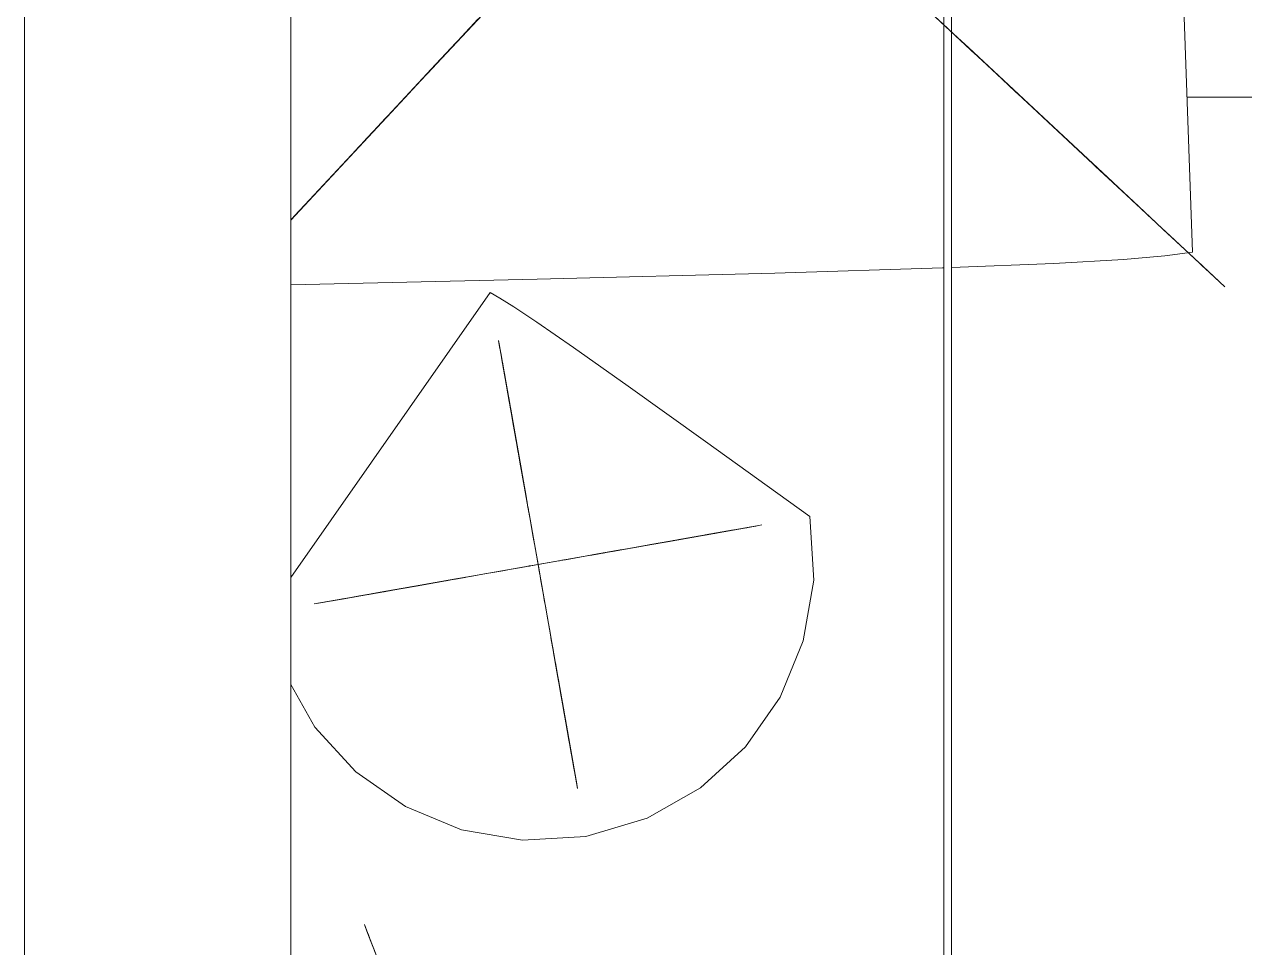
# Model space of a CAD drawing. Header units: inches. Extents: x -578 to 1873, y 397 to 1812.
# Drawn here: x 413.2 to 492.8, y 1518.2 to 1578.4 of the extents above; entities that cross this region are included whole.
import ezdxf

# ---------------------------------------------------------------- set-up
doc = ezdxf.new("R2010")
doc.units = ezdxf.units.IN
doc.header["$MEASUREMENT"] = 0
for name, color, linetype, lineweight in [('A-FLOR', 192, 'Continuous', 13), ('A-WALL', 113, 'Continuous', 13), ('L-PLNT', 71, 'Continuous', 9)]:
    doc.layers.add(name, color=color, linetype=linetype, lineweight=lineweight)

# ---------------------------------------------------------------- blocks, each defined once
blk = doc.blocks.new('3D Cad File Example_dwg_RPC Shrub - Prairie Dropseed 5_-0_-1394609-_3D_-V30-Level 1')
at = {"layer": 'L-PLNT'}
for p, q in [((0.214, 43.299), (0.214, 48.203)), ((0.214, 48.203), (0.214, 45.751)), ((0.214, 45.751), (0.214, 46.627)), ((0.214, 46.627), (0.214, 45.401)), ((0.214, 45.401), (0.214, 45.05)), ((0, 45.113), (-45.113, 0)), ((1.389, 43.957), (0, 45.113)), ((0.214, 45.05), (0.214, 42.68)), ((1.389, 43.957), (3.409, 42.139)), ((0.214, 43.299), (0.214, 42.965)), ((0.214, 42.965), (0.214, 42.161)), ((0.214, 42.68), (0.214, 40.523)), ((0.214, 42.161), (0.214, 41.416)), ((0.214, 41.048), (0.214, 41.722)), ((0.214, 41.722), (0.214, 37.721)), ((0.214, 41.416), (0.214, 41.157)), ((3.409, 42.139), (6.694, 39)), ((0.214, 41.022), (0.214, 41.157)), ((0.214, 40.997), (0.214, 41.048)), ((0.214, 40.997), (0.214, 41.022)), ((0.214, 40.523), (0.214, 25.315)), ((0.214, 40.337), (0.214, 40.478)), ((0.214, 40.478), (0.214, 40.353)), ((0.214, 40.353), (0.214, 40.17)), ((0.214, 40.337), (0.214, 39.394)), ((0.214, 40.17), (0.214, 39.054)), ((0.214, 39.394), (0.214, 36.643)), ((0.214, 39.054), (0.214, 38.668)), ((0.214, 38.668), (0.214, 37.673)), ((6.694, 39), (11.451, 34.296)), ((0.214, 27.71), (0.214, 37.721)), ((0.214, 37.673), (0.214, 26.555)), ((0.214, 36.643), (0.214, 36.452)), ((0.214, 36.452), (0.214, 25.136)), ((11.807, 33.944), (11.875, 33.877)), ((11.875, 33.877), (19.584, 26.11)), ((0.214, 32.439), (0.214, 32.888)), ((0.214, 32.888), (0.214, 32.861)), ((0.214, 32.861), (0.214, 32.614)), ((0.214, 32.614), (0.214, 31.739)), ((0.214, 32.275), (0.214, 32.439)), ((0.214, 32.275), (0.214, 29.954)), ((0.214, 31.739), (0.214, 29.845)), ((0.214, 29.812), (0.214, 30.688)), ((0.214, 30.688), (0.214, 30.094)), ((0.214, 30.094), (0.214, 29.501)), ((0.214, 29.954), (0.214, 29.812)), ((0.214, 29.812), (0.214, 29.845)), ((0.214, 29.812), (0.214, 25.749)), ((0.214, 29.501), (0.214, 27.803)), ((0.214, 27.803), (0.214, 27.71)), ((0.214, 26.555), (0.214, 12.373)), ((0.214, 19.828), (0.214, 25.959)), ((0.214, 25.959), (0.214, 25.258)), ((0.214, 25.749), (0.214, 20.664)), ((19.584, 26.11), (30.452, 15.038)), ((0.214, 25.315), (0.214, 23.734)), ((0.214, 25.258), (0.214, 23.482)), ((0.214, 25.136), (0.214, 23.156)), ((0.214, 23.156), (0.214, 23.734)), ((0.214, 22.649), (0.214, 23.482)), ((30.452, 15.038), (41.681, 3.52)), ((26.12, 0.649), (11.938, 0.649)), ((19.393, 0.649), (25.524, 0.649)), ((20.192, 0.649), (21.371, 0.649)), ((25.314, 0.649), (20.229, 0.649)), ((20.69, 0.649), (21.427, 0.649)), ((21.389, 0.649), (20.942, 0.649)), ((21.371, 0.649), (21.543, 0.649)), ((21.637, 0.649), (21.389, 0.649)), ((21.427, 0.649), (22.214, 0.649)), ((21.543, 0.649), (21.663, 0.649)), ((21.717, 0.649), (21.637, 0.649)), ((21.663, 0.649), (21.731, 0.649)), ((21.749, 0.649), (21.717, 0.649)), ((21.731, 0.649), (21.749, 0.649)), ((22.214, 0.649), (23.047, 0.649)), ((24.701, 0.649), (22.721, 0.649)), ((22.721, 0.649), (23.299, 0.649)), ((24.823, 0.649), (23.047, 0.649)), ((24.88, 0.649), (23.299, 0.649)), ((36.017, 0.649), (24.701, 0.649)), ((25.524, 0.649), (24.823, 0.649)), ((38.602, 0.649), (24.88, 0.649)), ((29.377, 0.649), (25.314, 0.649)), ((37.238, 0.649), (26.12, 0.649)), ((27.368, 0.649), (27.275, 0.649)), ((27.275, 0.649), (37.286, 0.649)), ((29.066, 0.649), (27.368, 0.649)), ((29.659, 0.649), (29.066, 0.649)), ((29.519, 0.649), (29.377, 0.649)), ((29.377, 0.649), (30.253, 0.649)), ((29.377, 0.649), (29.41, 0.649)), ((31.304, 0.649), (29.41, 0.649)), ((31.84, 0.649), (29.519, 0.649)), ((30.253, 0.649), (29.659, 0.649)), ((32.179, 0.649), (31.304, 0.649)), ((31.84, 0.649), (32.004, 0.649)), ((32.004, 0.649), (32.453, 0.649)), ((32.426, 0.649), (32.179, 0.649)), ((32.453, 0.649), (32.426, 0.649)), ((36.208, 0.649), (36.017, 0.649)), ((38.602, 0.649), (36.208, 0.649)), ((38.233, 0.649), (37.238, 0.649)), ((38.602, 0.649), (37.286, 0.649)), ((38.602, 0.649), (38.233, 0.649))]:
    blk.add_line(p, q, dxfattribs=at)
blk = doc.blocks.new('3D Cad File Example_dwg_RPC Shrub - Hydrangea 3_-9_-1394593-_3D_-V36-Level 1')
at = {"layer": 'L-PLNT'}
for p, q in [((2.256, 22.786), (2.256, 24.365)), ((2.256, 24.365), (2.256, 23.774)), ((2.256, 23.774), (2.256, 20.775)), ((2.256, 22.786), (2.256, 19.995)), ((2.256, 22.17), (2.256, 22.373)), ((2.256, 22.373), (2.256, 21.776)), ((2.256, 21.897), (2.256, 22.17)), ((2.256, 21.897), (2.256, 21.736)), ((2.256, 21.774), (2.256, 21.801)), ((2.256, 21.801), (2.256, 21.62)), ((2.256, 21.776), (2.256, 20.432)), ((2.256, 21.598), (2.256, 21.774)), ((2.256, 21.736), (2.256, 21.387)), ((2.256, 21.62), (2.256, 21.076)), ((2.256, 20.647), (2.256, 21.598)), ((2.256, 21.387), (2.256, 21.169)), ((2.256, 21.169), (2.256, 21.02)), ((2.256, 21.076), (2.256, 18.938)), ((2.256, 21.02), (2.256, 20.75)), ((2.256, 20.775), (2.256, 20.128)), ((2.256, 20.75), (2.256, 20.385)), ((2.256, 20.222), (2.256, 20.647)), ((2.256, 20.432), (2.256, 20.257)), ((2.256, 20.379), (2.256, 20.427)), ((2.256, 20.427), (2.256, 19.301)), ((2.256, 20.385), (2.256, 19.95)), ((2.256, 20.024), (2.256, 20.379)), ((2.256, 20.257), (2.256, 17.88)), ((2.256, 19.754), (2.256, 20.222)), ((2.256, 20.128), (2.256, 19.627)), ((2.256, 20.024), (2.256, 17.761)), ((2.256, 19.995), (2.256, 19.291)), ((2.256, 19.95), (2.256, 18.487)), ((2.256, 19.254), (2.256, 19.754)), ((2.256, 19.627), (2.256, 19.202)), ((2.256, 19.301), (2.256, 18.988)), ((2.256, 19.291), (2.256, 17.364)), ((2.256, 17.146), (2.256, 19.254)), ((2.256, 19.202), (2.256, 17.366)), ((2.256, 18.988), (2.256, 19.2)), ((2.256, 19.2), (2.256, 19.2)), ((2.256, 19.2), (2.256, 19.048)), ((0, 18.714), (-18.714, 0)), ((0.576, 18.234), (0, 18.714)), ((2.256, 19.048), (2.256, 18.533)), ((2.256, 18.487), (2.256, 18.938)), ((2.256, 18.533), (2.256, 18.294)), ((0.576, 18.234), (1.414, 17.48)), ((2.256, 18.294), (2.256, 18.147)), ((2.256, 18.147), (2.256, 18.038)), ((2.256, 18.038), (2.256, 17.936)), ((2.256, 17.936), (2.256, 17.834)), ((2.256, 17.761), (2.256, 17.88)), ((2.256, 17.834), (2.256, 17.724)), ((2.256, 17.724), (2.256, 17.6)), ((2.256, 17.6), (2.256, 17.453)), ((1.414, 17.48), (2.777, 16.178)), ((2.256, 17.453), (2.256, 17.277)), ((2.256, 17.366), (2.256, 16.963)), ((2.256, 17.364), (2.256, 16.662)), ((2.256, 17.277), (2.256, 17.07)), ((2.256, 17.103), (2.256, 17.221)), ((2.256, 17.221), (2.256, 17.016)), ((2.256, 16.998), (2.256, 17.146)), ((2.256, 17.103), (2.256, 16.72)), ((2.256, 17.07), (2.256, 16.962)), ((2.256, 17.016), (2.256, 13.16)), ((2.256, 16.767), (2.256, 16.998)), ((2.256, 16.963), (2.256, 16.619)), ((2.256, 16.962), (2.256, 16.92)), ((2.256, 16.92), (2.256, 16.913)), ((2.256, 16.913), (2.256, 16.908)), ((2.256, 16.908), (2.256, 16.871)), ((2.256, 16.871), (2.256, 16.77)), ((2.256, 16.77), (2.256, 16.281)), ((2.256, 16.619), (2.256, 16.767)), ((2.256, 16.72), (2.256, 14.646)), ((2.256, 16.662), (2.256, 15.867)), ((2.256, 15.989), (2.256, 16.318)), ((2.256, 16.318), (2.256, 14.119)), ((2.256, 16.281), (2.256, 15.823)), ((2.256, 9.851), (2.256, 16.093)), ((2.256, 16.093), (2.256, 15.588)), ((2.256, 14.387), (2.256, 15.989)), ((2.777, 16.178), (4.926, 14.053)), ((2.256, 15.867), (2.256, 15.819)), ((2.256, 15.823), (2.256, 15.372)), ((2.256, 15.819), (2.256, 15.437)), ((2.256, 15.588), (2.256, 14.441)), ((2.256, 15.437), (2.256, 14.387)), ((2.256, 15.372), (2.256, 14.905)), ((2.256, 14.905), (2.256, 14.396)), ((2.256, 14.646), (2.256, 13.16)), ((2.256, 14.069), (2.256, 14.589)), ((2.256, 14.589), (2.256, 14.319)), ((2.256, 11.731), (2.256, 14.441)), ((2.256, 14.396), (2.256, 13.822)), ((2.256, 14.319), (2.256, 13.631)), ((2.256, 14.119), (2.256, 13.769)), ((2.256, 14.069), (2.256, 13.606)), ((2.256, 13.16), (2.256, 13.822)), ((2.256, 13.769), (2.256, 13.431)), ((2.256, 13.631), (2.256, 12.669)), ((2.256, 13.606), (2.256, 11.731)), ((4.926, 14.053), (8.124, 10.831)), ((2.256, 12.142), (2.256, 13.431)), ((2.256, 13.16), (2.256, 12.738)), ((2.256, 12.738), (2.256, 12.418)), ((2.256, 12.669), (2.256, 9.008)), ((2.256, 12.418), (2.256, 12.128)), ((2.256, 11.818), (2.256, 12.142)), ((2.256, 12.128), (2.256, 11.797)), ((2.256, 11.765), (2.256, 11.882)), ((2.256, 11.882), (2.256, 11.818)), ((2.256, 11.797), (2.256, 11.354)), ((2.256, 10.91), (2.256, 11.765)), ((2.256, 11.354), (2.256, 10.73)), ((2.256, 10.649), (2.256, 10.91)), ((2.256, 9.851), (2.256, 10.73)), ((2.256, 10.497), (2.256, 10.649)), ((2.256, 10.169), (2.256, 10.497)), ((8.124, 10.831), (12.632, 6.238)), ((2.256, 10.169), (2.256, 9.434)), ((2.256, 9.434), (2.256, 6.395)), ((2.256, 9.008), (2.256, 8.518)), ((2.256, 8.518), (2.256, 8.004)), ((2.256, 8.004), (2.256, 7.47)), ((2.256, 7.47), (2.256, 6.92)), ((2.256, 6.92), (2.256, 6.359)), ((2.256, 6.395), (2.256, 5.274)), ((2.256, 6.359), (2.256, 5.789)), ((2.256, 5.216), (2.256, 5.789)), ((12.632, 6.238), (18.332, 0.391)), ((2.256, 5.274), (2.256, 4.683)), ((2.256, 5.216), (2.256, -6.293)), ((2.256, 4.683), (2.256, 4.096)), ((2.256, 4.096), (2.256, 3.519)), ((2.256, 3.519), (2.256, 2.955)), ((2.256, 2.955), (2.256, 2.41)), ((2.256, 2.41), (2.256, 1.888)), ((2.256, 1.395), (2.256, 1.888)), ((2.256, 0.637), (2.256, 1.407)), ((2.256, 1.407), (2.256, 1.395)), ((-20.53, 0), (-22.109, 0)), ((-22.109, 0), (-21.518, 0)), ((-21.518, 0), (-18.519, 0)), ((-20.53, 0), (-17.739, 0)), ((-19.914, 0), (-20.117, 0)), ((-20.117, 0), (-19.52, 0)), ((-19.641, 0), (-19.914, 0)), ((-19.641, 0), (-19.48, 0)), ((-19.518, 0), (-19.545, 0)), ((-19.545, 0), (-19.364, 0)), ((-19.52, 0), (-18.176, 0)), ((-19.342, 0), (-19.518, 0)), ((-19.48, 0), (-19.131, 0)), ((-19.364, 0), (-18.82, 0)), ((-18.391, 0), (-19.342, 0)), ((-19.131, 0), (-18.913, 0)), ((-18.913, 0), (-18.764, 0)), ((-18.82, 0), (-16.682, 0)), ((-18.764, 0), (-18.494, 0)), ((-18.519, 0), (-17.872, 0)), ((-18.494, 0), (-18.129, 0)), ((-17.966, 0), (-18.391, 0)), ((-18.176, 0), (-18.001, 0)), ((-18.129, 0), (-17.694, 0)), ((-17.498, 0), (-17.966, 0)), ((-17.872, 0), (-17.371, 0)), ((-17.739, 0), (-17.035, 0)), ((-17.694, 0), (-16.232, 0)), ((-16.998, 0), (-17.498, 0)), ((-17.371, 0), (-16.946, 0)), ((-17.035, 0), (-15.108, 0)), ((-14.89, 0), (-16.998, 0)), ((-16.946, 0), (-15.109, 0)), ((-16.232, 0), (-16.682, 0)), ((-15.109, 0), (-14.707, 0)), ((-15.108, 0), (-14.406, 0)), ((-14.742, 0), (-14.89, 0)), ((-14.511, 0), (-14.742, 0)), ((-14.707, 0), (-14.363, 0)), ((-14.363, 0), (-14.511, 0)), ((-14.406, 0), (-13.611, 0)), ((-13.733, 0), (-14.062, 0)), ((-14.062, 0), (-11.863, 0)), ((-12.131, 0), (-13.733, 0)), ((-13.611, 0), (-13.563, 0)), ((-13.563, 0), (-13.181, 0)), ((-13.181, 0), (-12.131, 0)), ((-11.863, 0), (-11.513, 0)), ((-11.513, 0), (-11.175, 0)), ((-9.886, 0), (-11.175, 0)), ((-9.562, 0), (-9.886, 0)), ((-9.509, 0), (-9.626, 0)), ((-9.626, 0), (-9.562, 0)), ((-8.654, 0), (-9.509, 0)), ((-8.393, 0), (-8.654, 0)), ((-8.241, 0), (-8.393, 0)), ((-7.913, 0), (-8.241, 0)), ((-7.913, 0), (-7.178, 0)), ((-7.178, 0), (-4.139, 0)), ((-4.139, 0), (-3.018, 0)), ((-3.018, 0), (-2.427, 0)), ((-2.427, 0), (-1.84, 0)), ((-1.84, 0), (-1.263, 0)), ((-1.263, 0), (-0.699, 0)), ((-0.699, 0), (-0.154, 0)), ((-0.154, 0), (0.367, 0)), ((0.861, 0), (0.367, 0)), ((1.619, 0), (0.849, 0)), ((0.849, 0), (0.861, 0)), ((1.651, 0), (1.607, 0)), ((1.607, 0), (1.619, 0)), ((1.651, 0), (1.724, 0)), ((2.278, 0), (1.724, 0)), ((2.256, 0.605), (2.256, 0.649)), ((2.256, 0.649), (2.256, 0.637)), ((2.256, 0.605), (2.256, 0.532)), ((2.256, -0.022), (2.256, 0.532)), ((2.626, 0), (2.278, 0)), ((3.083, 0), (2.626, 0)), ((3.057, 0), (3.083, 0)), ((3.057, 0), (3.117, 0)), ((3.117, 0), (3.873, 0)), ((3.873, 0), (4.31, 0)), ((7, 0), (4.31, 0)), ((7.051, 0), (7, 0)), ((7.101, 0), (7.051, 0)), ((7.167, 0), (7.099, 0)), ((7.099, 0), (7.445, 0)), ((7.141, 0), (7.101, 0)), ((7.167, 0), (7.141, 0)), ((7.445, 0), (7.645, 0)), ((7.645, 0), (7.961, 0)), ((7.961, 0), (8.356, 0)), ((9.235, 0), (8.356, 0)), ((9.645, 0), (9.235, 0)), ((9.987, 0), (9.645, 0)), ((13.468, 0), (9.987, 0)), ((13.413, 0), (12.961, 0)), ((12.961, 0), (13.006, 0)), ((13.235, 0), (13.006, 0)), ((13.339, 0), (13.235, 0)), ((13.558, 0), (13.339, 0)), ((15.867, 0), (13.376, 0)), ((13.376, 0), (13.413, 0)), ((13.468, 0), (13.686, 0)), ((14.799, 0), (13.558, 0)), ((17.371, 0), (13.686, 0)), ((15.002, 0), (14.799, 0)), ((15.516, 0), (15.002, 0)), ((15.266, 0), (15.868, 0)), ((15.516, 0), (17.678, 0)), ((16.705, 0), (15.867, 0)), ((16.172, 0), (15.868, 0)), ((16.6, 0), (16.172, 0)), ((16.483, 0), (16.179, 0)), ((16.351, 0), (16.179, 0)), ((16.888, 0), (16.351, 0)), ((16.692, 0), (16.483, 0)), ((17.183, 0), (16.6, 0)), ((17.071, 0), (16.692, 0)), ((17.467, 0), (16.705, 0)), ((18.182, 0), (16.888, 0)), ((17.106, 0), (17.058, 0)), ((17.058, 0), (17.154, 0)), ((18.182, 0), (17.071, 0)), ((17.32, 0), (17.106, 0)), ((17.154, 0), (17.371, 0)), ((17.402, 0), (17.183, 0)), ((17.721, 0), (17.32, 0)), ((17.675, 0), (17.402, 0)), ((18.182, 0), (17.467, 0)), ((18.182, 0), (17.675, 0)), ((18.182, 0), (17.678, 0)), ((18.182, 0), (17.721, 0)), ((-18.714, 0), (-18.219, -4.288)), ((-18.123, 0), (-18.171, 0)), ((-18.171, 0), (-17.045, 0)), ((-17.768, 0), (-18.123, 0)), ((-18.001, 0), (-15.624, 0)), ((-17.768, 0), (-15.505, 0)), ((-17.045, 0), (-16.732, 0)), ((-16.732, 0), (-16.944, 0)), ((-16.944, 0), (-16.944, 0)), ((-16.944, 0), (-16.792, 0)), ((-16.792, 0), (-16.277, 0)), ((-16.277, 0), (-16.038, 0)), ((-16.038, 0), (-15.891, 0)), ((-15.891, 0), (-15.782, 0)), ((-15.782, 0), (-15.68, 0)), ((-15.68, 0), (-15.578, 0)), ((-15.505, 0), (-15.624, 0)), ((-15.578, 0), (-15.468, 0)), ((-15.468, 0), (-15.344, 0)), ((-15.344, 0), (-15.197, 0)), ((-15.197, 0), (-15.021, 0)), ((-15.021, 0), (-14.814, 0)), ((-14.847, 0), (-14.965, 0)), ((-14.965, 0), (-14.76, 0)), ((-14.847, 0), (-14.464, 0)), ((-14.814, 0), (-14.706, 0)), ((-14.76, 0), (-10.904, 0)), ((-14.706, 0), (-14.664, 0)), ((-14.664, 0), (-14.657, 0)), ((-14.657, 0), (-14.652, 0)), ((-14.652, 0), (-14.615, 0)), ((-14.615, 0), (-14.514, 0)), ((-14.514, 0), (-14.025, 0)), ((-14.464, 0), (-12.39, 0)), ((-14.025, 0), (-13.567, 0)), ((-7.595, 0), (-13.837, 0)), ((-13.837, 0), (-13.332, 0)), ((-13.567, 0), (-13.116, 0)), ((-13.332, 0), (-12.185, 0)), ((-13.116, 0), (-12.648, 0)), ((-12.648, 0), (-12.14, 0)), ((-12.39, 0), (-10.904, 0)), ((-11.813, 0), (-12.333, 0)), ((-12.333, 0), (-12.063, 0)), ((-9.475, 0), (-12.185, 0)), ((-12.14, 0), (-11.566, 0)), ((-12.063, 0), (-11.375, 0)), ((-11.813, 0), (-11.35, 0)), ((-10.904, 0), (-11.566, 0)), ((-11.375, 0), (-10.413, 0)), ((-11.35, 0), (-9.475, 0)), ((-10.904, 0), (-10.482, 0)), ((-10.482, 0), (-10.162, 0)), ((-10.413, 0), (-6.753, 0)), ((-10.162, 0), (-9.872, 0)), ((-9.872, 0), (-9.541, 0)), ((-9.541, 0), (-9.098, 0)), ((-9.098, 0), (-8.474, 0)), ((-7.595, 0), (-8.474, 0)), ((-6.753, 0), (-6.262, 0)), ((-6.262, 0), (-5.748, 0)), ((-5.748, 0), (-5.214, 0)), ((-5.214, 0), (-4.664, 0)), ((-4.664, 0), (-4.103, 0)), ((-4.103, 0), (-3.533, 0)), ((-2.96, 0), (-3.533, 0)), ((-2.96, 0), (8.549, 0)), ((2.256, -0.37), (2.256, -0.022)), ((2.256, -0.827), (2.256, -0.37)), ((6.939, 0), (6.745, 0)), ((6.745, 0), (6.749, 0)), ((6.749, 0), (7.061, 0)), ((8.363, 0), (6.939, 0)), ((7.061, 0), (7.298, 0)), ((7.298, 0), (7.499, 0)), ((7.499, 0), (7.701, 0)), ((7.701, 0), (7.944, 0)), ((7.944, 0), (8.266, 0)), ((8.266, 0), (8.704, 0)), ((8.549, 0), (8.363, 0)), ((8.704, 0), (9.059, 0)), ((9.364, 0), (9.059, 0)), ((10.178, 0), (9.364, 0)), ((10.483, 0), (10.178, 0)), ((10.838, 0), (10.483, 0)), ((12.5, 0), (10.838, 0)), ((11.779, 0), (11.318, 0)), ((11.318, 0), (11.702, 0)), ((11.702, 0), (12.17, 0)), ((12.083, 0), (11.779, 0)), ((12.767, 0), (12.083, 0)), ((12.708, 0), (12.17, 0)), ((12.94, 0), (12.5, 0)), ((12.708, 0), (15.266, 0)), ((13.157, 0), (12.767, 0)), ((13.361, 0), (12.94, 0)), ((13.748, 0), (13.157, 0)), ((13.361, 0), (13.748, 0)), ((2.256, -0.801), (2.256, -0.827)), ((2.256, -0.801), (2.256, -0.861)), ((2.256, -0.861), (2.256, -1.617)), ((2.256, -1.617), (2.256, -2.054)), ((2.256, -4.744), (2.256, -2.054)), ((-18.219, -4.288), (-16.81, -8.226)), ((2.256, -4.683), (2.256, -4.489)), ((2.256, -4.489), (2.256, -4.493)), ((2.256, -4.493), (2.256, -4.805)), ((2.256, -6.107), (2.256, -4.683)), ((2.256, -4.795), (2.256, -4.744)), ((2.256, -4.845), (2.256, -4.795)), ((2.256, -4.805), (2.256, -5.042)), ((2.256, -4.911), (2.256, -4.843)), ((2.256, -4.843), (2.256, -5.189)), ((2.256, -4.885), (2.256, -4.845)), ((2.256, -4.911), (2.256, -4.885)), ((2.256, -5.042), (2.256, -5.243)), ((2.256, -5.189), (2.256, -5.389)), ((2.256, -5.243), (2.256, -5.445)), ((2.256, -5.389), (2.256, -5.705)), ((2.256, -5.445), (2.256, -5.688)), ((2.256, -5.688), (2.256, -6.01)), ((2.256, -5.705), (2.256, -6.1)), ((2.256, -6.01), (2.256, -6.448)), ((2.256, -6.979), (2.256, -6.1)), ((2.256, -6.293), (2.256, -6.107)), ((2.256, -6.448), (2.256, -6.803)), ((2.256, -7.108), (2.256, -6.803)), ((2.256, -7.389), (2.256, -6.979)), ((2.256, -7.922), (2.256, -7.108)), ((2.256, -7.732), (2.256, -7.389)), ((2.256, -11.212), (2.256, -7.732)), ((2.256, -8.227), (2.256, -7.922)), ((-16.81, -8.226), (-14.6, -11.701)), ((2.256, -8.582), (2.256, -8.227)), ((2.256, -10.244), (2.256, -8.582)), ((2.256, -9.523), (2.256, -9.062)), ((2.256, -9.062), (2.256, -9.446)), ((2.256, -9.446), (2.256, -9.914)), ((2.256, -9.827), (2.256, -9.523)), ((2.256, -10.511), (2.256, -9.827)), ((2.256, -10.452), (2.256, -9.914)), ((2.256, -10.684), (2.256, -10.244)), ((2.256, -10.452), (2.256, -13.01)), ((2.256, -10.901), (2.256, -10.511)), ((2.256, -11.105), (2.256, -10.684)), ((2.256, -11.157), (2.256, -10.705)), ((2.256, -10.705), (2.256, -10.75)), ((2.256, -10.979), (2.256, -10.75)), ((2.256, -11.491), (2.256, -10.901)), ((2.256, -11.083), (2.256, -10.979)), ((2.256, -11.302), (2.256, -11.083)), ((2.256, -11.105), (2.256, -11.491)), ((2.256, -13.611), (2.256, -11.12)), ((2.256, -11.12), (2.256, -11.157)), ((-14.6, -11.701), (-11.701, -14.6)), ((2.256, -11.212), (2.256, -11.43)), ((2.256, -12.543), (2.256, -11.302)), ((2.256, -15.115), (2.256, -11.43)), ((2.256, -12.746), (2.256, -12.543)), ((2.256, -13.26), (2.256, -12.746)), ((2.256, -13.01), (2.256, -13.612)), ((2.256, -13.26), (2.256, -15.422)), ((11.701, -14.6), (13.124, -13.176)), ((2.256, -14.448), (2.256, -13.611)), ((2.256, -13.916), (2.256, -13.612)), ((2.256, -14.344), (2.256, -13.916)), ((2.256, -14.227), (2.256, -13.923)), ((2.256, -14.095), (2.256, -13.923)), ((2.256, -14.632), (2.256, -14.095)), ((2.256, -14.436), (2.256, -14.227)), ((-11.701, -14.6), (-8.226, -16.81)), ((2.256, -14.927), (2.256, -14.344)), ((2.256, -14.815), (2.256, -14.436)), ((2.256, -15.211), (2.256, -14.448)), ((2.256, -16.353), (2.256, -14.632)), ((2.256, -14.85), (2.256, -14.802)), ((2.256, -14.802), (2.256, -14.898)), ((2.256, -16.912), (2.256, -14.815)), ((2.256, -15.064), (2.256, -14.85)), ((2.256, -14.898), (2.256, -15.115)), ((2.256, -15.147), (2.256, -14.927)), ((2.256, -15.465), (2.256, -15.064)), ((8.226, -16.81), (11.701, -14.6)), ((2.256, -15.419), (2.256, -15.147)), ((2.256, -17.51), (2.256, -15.211)), ((2.256, -16.687), (2.256, -15.419)), ((2.256, -18.123), (2.256, -15.422)), ((2.256, -16.077), (2.256, -15.465)), ((2.256, -16.077), (2.256, -16.92)), ((2.256, -18.198), (2.256, -16.353)), ((2.256, -16.958), (2.256, -16.687)), ((-8.226, -16.81), (-4.288, -18.219)), ((2.256, -17.304), (2.256, -16.912)), ((2.256, -16.92), (2.256, -17.216)), ((2.256, -20.804), (2.256, -16.958)), ((2.256, -17.216), (2.256, -17.382)), ((2.256, -17.733), (2.256, -17.304)), ((2.256, -17.382), (2.256, -17.597)), ((2.256, -17.597), (2.256, -17.51)), ((4.288, -18.219), (8.226, -16.81)), ((-4.288, -18.219), (0, -18.714)), ((0, -18.714), (4.288, -18.219)), ((2.256, -23.252), (2.256, -17.733)), ((2.256, -18.163), (2.256, -18.123)), ((2.256, -18.163), (2.256, -18.84)), ((2.256, -18.198), (2.256, -18.73)), ((2.256, -18.73), (2.256, -18.91)), ((2.256, -18.91), (2.256, -18.84)), ((2.256, -20.981), (2.256, -20.804)), ((2.256, -22.614), (2.256, -20.981)), ((2.256, -26.708), (2.256, -22.614)), ((2.256, -23.462), (2.256, -23.252)), ((2.256, -23.906), (2.256, -23.462)), ((2.256, -24.323), (2.256, -23.906)), ((2.256, -24.721), (2.256, -24.323)), ((2.256, -25.106), (2.256, -24.721)), ((2.256, -26.245), (2.256, -25.106)), ((2.256, -26.874), (2.256, -26.245)), ((2.256, -27.501), (2.256, -26.708)), ((2.256, -27.177), (2.256, -26.874)), ((2.256, -27.446), (2.256, -27.147)), ((2.256, -27.147), (2.256, -27.355)), ((2.256, -27.598), (2.256, -27.177)), ((2.256, -27.842), (2.256, -27.355)), ((2.256, -27.446), (2.256, -27.598)), ((2.256, -27.501), (2.256, -28.05)), ((2.256, -28.05), (2.256, -27.842))]:
    blk.add_line(p, q, dxfattribs=at)
blk = doc.blocks.new('3D Cad File Example_dwg_RPC Shrub - Switchgrass 4_-6_-1394617-_3D_-V38-Level 1')
at = {"layer": 'L-PLNT'}
for p, q in [((0, 18.013), (-16.043, 1.97)), ((0.554, 17.551), (0, 18.013)), ((0.554, 17.551), (1.361, 16.826)), ((1.361, 16.826), (2.673, 15.572)), ((2.673, 15.572), (4.741, 13.527)), ((0, 14.619), (0, 14.839)), ((0, 14.839), (0, 14.423)), ((0, 14.619), (0, 13.989)), ((0, 14.423), (0, 13.91)), ((0, 14.099), (0, 14.115)), ((0, 14.115), (0, 12.891)), ((0, 14.054), (0, 14.099)), ((0, 13.99), (0, 14.054)), ((0, 13.912), (0, 13.99)), ((0, 13.989), (0, 12.146)), ((0, 13.83), (0, 13.912)), ((0, 13.91), (0, 12.047)), ((0, 13.75), (0, 13.83)), ((0, 13.75), (0, 13.681)), ((0, 11.943), (0, 13.681)), ((0, 13.238), (0, 13.391)), ((0, 13.391), (0, 11.075)), ((0, 13.238), (0, 13.001)), ((0, 13.001), (0, 12.683)), ((0, 11.079), (0, 12.957)), ((0, 12.957), (0, 9.772)), ((0, 12.891), (0, 11.806)), ((0, 11.68), (0, 12.879)), ((0, 12.879), (0, 12.874)), ((0, 12.545), (0, 12.874)), ((4.741, 13.527), (7.82, 10.426)), ((0, 12.683), (0, 12.286)), ((0, 11.079), (0, 12.665)), ((0, 11.943), (0, 12.665)), ((0, 12.545), (0, 12.523)), ((0, 12.523), (0, 12.002)), ((0, 12.286), (0, 11.811)), ((0, 12.146), (0, 11.257)), ((0, 12.047), (0, 11.402)), ((0, 12.002), (0, 11.53)), ((0, 7.456), (0, 11.943)), ((0, 11.943), (0, 11.914)), ((0, 11.914), (0, 11.873)), ((0, 11.873), (0, 11.824)), ((0, 11.824), (0, 11.773)), ((0, 11.811), (0, 11.262)), ((0, 11.806), (0, 10.793)), ((0, 11.773), (0, 11.724)), ((0, 11.724), (0, 11.683)), ((0, 11.683), (0, 11.654)), ((0, 11.68), (0, 10.586)), ((0, 11.654), (0, 11.254)), ((0, 11.53), (0, 10.617)), ((0, 11.402), (0, 10.785)), ((0, 11.109), (0, 11.364)), ((0, 11.364), (0, 11.33)), ((0, 11.364), (0, 11.22)), ((0, 11.364), (0, 10.978)), ((0, 11.33), (0, 10.981)), ((0, 11.262), (0, 10.641)), ((0, 11.257), (0, 10.604)), ((0, 11.254), (0, 10.197)), ((0, 11.22), (0, 10.28)), ((0, 11.109), (0, 9.832)), ((0, 11.075), (0, 9.338)), ((0, 10.981), (0, 10.93)), ((0, 10.978), (0, 9.171)), ((0, 10.93), (0, 8.759)), ((0, 10.793), (0, 9.787)), ((0, 10.641), (0, 10.785)), ((0, 10.422), (0, 10.681)), ((0, 10.681), (0, 10.323)), ((0, 10.617), (0, 10.121)), ((0, 10.604), (0, 10.351)), ((0, 10.586), (0, 9.561)), ((0, 10.254), (0, 10.583)), ((0, 10.583), (0, 10.493)), ((0, 10.493), (0, 10.28)), ((0, 10.422), (0, 9.366)), ((0, 10.351), (0, 10.061)), ((7.82, 10.426), (12.159, 6.005)), ((0, 10.323), (0, 10.139)), ((0, 10.28), (0, 8.625)), ((0, 10.28), (0, 7.014)), ((0, 10.254), (0, 8.377)), ((0, 10.197), (0, 9.065)), ((0, 10.139), (0, 9.856)), ((0, 10.121), (0, 9.559)), ((0, 10.061), (0, 9.073)), ((0, 9.856), (0, 9.516)), ((0, 9.772), (0, 9.832)), ((0, 9.787), (0, 7.532)), ((0, 8.903), (0, 9.627)), ((0, 9.627), (0, 7.807)), ((0, 9.561), (0, 8.568)), ((0, 8.903), (0, 9.559)), ((0, 9.516), (0, 9.158)), ((0, 9.366), (0, 9.338)), ((0, 9.171), (0, 8.667)), ((0, 9.158), (0, 8.821)), ((0, 9.073), (0, 7.969)), ((0, 9.065), (0, 8.571)), ((0, 8.179), (0, 9.048)), ((0, 9.037), (0, 9.048)), ((0, 9.007), (0, 9.037)), ((0, 8.964), (0, 9.007)), ((0, 8.912), (0, 8.964)), ((0, 8.858), (0, 8.912)), ((0, 8.805), (0, 8.858)), ((0, 8.821), (0, 8.547)), ((0, 8.805), (0, 8.759)), ((0, 7.456), (0, 8.759)), ((0, 8.759), (0, 7.89)), ((0, 8.667), (0, 8.37)), ((0, 8.625), (0, 7.967)), ((0, 8.571), (0, 8.179)), ((0, 8.568), (0, 7.573)), ((0, 8.547), (0, 8.374)), ((0, 8.377), (0, 7.535)), ((0, 8.374), (0, 8.37)), ((0, 7.969), (0, 6.846)), ((0, 7.967), (0, 7.461)), ((0, 7.89), (0, 5.429)), ((0, 7.807), (0, 7.228)), ((0, 7.573), (0, 6.539)), ((0, 7.535), (0, 7.228)), ((0, 7.532), (0, 6.153)), ((0, 7.136), (0, 7.461)), ((0, 7.136), (0, 7.021)), ((0, 7.021), (0, 6.442)), ((0, 7.014), (0, 5.517)), ((0, 6.846), (0, 5.803)), ((0, 6.539), (0, 5.429)), ((0, 6.442), (0, 6.153)), ((0, 5.803), (0, 4.936)), ((0, 3.692), (0, 5.574)), ((0, 5.574), (0, 5.51)), ((12.159, 6.005), (18.013, 0)), ((0, 5.517), (0, 4.524)), ((0, 5.51), (0, 4.737)), ((0, 4.886), (0, 4.995)), ((0, 4.995), (0, 4.883)), ((0, 4.936), (0, 4.345)), ((0, 4.886), (0, 4.335)), ((0, 4.883), (0, 3.547)), ((0, 4.737), (0, 4.309)), ((0, 4.524), (0, 3.937)), ((0, 4.345), (0, 4.126)), ((0, 4.282), (0, 4.335)), ((0, 4.309), (0, 4.282)), ((0, 4.126), (0, 4.083)), ((0, 4.006), (0, 4.083)), ((0, 3.907), (0, 4.006)), ((0, 3.937), (0, 3.641)), ((0, 3.799), (0, 3.907)), ((0, 3.694), (0, 3.799)), ((0, 3.606), (0, 3.694)), ((0, 3.692), (0, 3.113)), ((0, 3.641), (0, 3.615)), ((0, 3.615), (0, 3.564)), ((0, 3.547), (0, 3.606)), ((0, 3.564), (0, 3.484)), ((0, 3.547), (0, 3.257)), ((0, 3.257), (0, 3.547)), ((0, 3.484), (0, 3.367)), ((0, 3.367), (0, -4.66)), ((0, 1.81), (0, 3.113)), ((0, 1.81), (0, 1.775)), ((0, 1.775), (0, 1.718)), ((0, 1.718), (0, 1.648)), ((0, 1.648), (0, 1.57)), ((0, 1.57), (0, 1.494)), ((0, 1.494), (0, 1.427)), ((0, 1.375), (0, 1.427)), ((0, -0.362), (0, 1.375)), ((-14.405, 0), (-14.839, 0)), ((-14.839, 0), (-14.458, 0)), ((-14.458, 0), (-13.454, 0)), ((-14.405, 0), (-13.828, 0)), ((-10.265, 0), (-14.289, 0)), ((-14.289, 0), (-13.936, 0)), ((-13.936, 0), (-13.61, 0)), ((-13.828, 0), (-13.378, 0)), ((-13.61, 0), (-13.295, 0)), ((-13.454, 0), (-12.037, 0)), ((-13.378, 0), (-12.844, 0)), ((-13.295, 0), (-12.976, 0)), ((-12.976, 0), (-11.829, 0)), ((-12.667, 0), (-12.957, 0)), ((-12.957, 0), (-12.8, 0)), ((-12.844, 0), (-12.246, 0)), ((-12.8, 0), (-12.372, 0)), ((-12.667, 0), (-10.496, 0)), ((-12.372, 0), (-11.733, 0)), ((-12.246, 0), (-11.603, 0)), ((-12.037, 0), (-10.417, 0)), ((-11.829, 0), (-11.54, 0)), ((-11.654, 0), (-11.799, 0)), ((-11.799, 0), (-10.933, 0)), ((-11.733, 0), (-10.947, 0)), ((-11.654, 0), (-9.048, 0)), ((-10.348, 0), (-11.631, 0)), ((-11.631, 0), (-11.52, 0)), ((-10.933, 0), (-11.603, 0)), ((-11.54, 0), (-10.978, 0)), ((-11.52, 0), (-11.214, 0)), ((-11.214, 0), (-10.758, 0)), ((-10.978, 0), (-10.483, 0)), ((-10.947, 0), (-10.076, 0)), ((-10.758, 0), (-10.197, 0)), ((-10.496, 0), (-7.456, 0)), ((-10.483, 0), (-8.324, 0)), ((-10.417, 0), (-8.805, 0)), ((-10.348, 0), (-9.308, 0)), ((-10.265, 0), (-9.868, 0)), ((-10.206, 0), (-10.221, 0)), ((-10.221, 0), (-10.153, 0)), ((-8.491, 0), (-10.206, 0)), ((-10.197, 0), (-9.575, 0)), ((-10.153, 0), (-9.631, 0)), ((-10.076, 0), (-9.181, 0)), ((-9.868, 0), (-9.488, 0)), ((-9.631, 0), (-9.193, 0)), ((-9.575, 0), (-8.936, 0)), ((-9.488, 0), (-8.414, 0)), ((-9.308, 0), (-8.493, 0)), ((-9.193, 0), (-9.145, 0)), ((-9.181, 0), (-8.324, 0)), ((-9.145, 0), (-8.98, 0)), ((-9.048, 0), (-8.324, 0)), ((-8.98, 0), (-8.084, 0)), ((-8.324, 0), (-8.936, 0)), ((-8.805, 0), (-7.41, 0)), ((-8.493, 0), (-7.888, 0)), ((-8.491, 0), (-7.298, 0)), ((-8.185, 0), (-8.469, 0)), ((-8.469, 0), (-8.464, 0)), ((-8.464, 0), (-6.519, 0)), ((-8.414, 0), (-8.324, 0)), ((-8.324, 0), (-7.166, 0)), ((-8.185, 0), (-5.443, 0)), ((-8.084, 0), (-7.456, 0)), ((-7.888, 0), (-7.476, 0)), ((-4.415, 0), (-7.6, 0)), ((-7.6, 0), (-7.525, 0)), ((-7.525, 0), (-7.312, 0)), ((-7.476, 0), (-7.166, 0)), ((-7.41, 0), (-6.442, 0)), ((-7.312, 0), (-6.981, 0)), ((-7.298, 0), (-6.531, 0)), ((-6.981, 0), (-6.55, 0)), ((-6.55, 0), (-6.038, 0)), ((-6.531, 0), (-6.098, 0)), ((-4.415, 0), (-6.442, 0)), ((-5.858, 0), (-6.098, 0)), ((-6.038, 0), (-5.465, 0)), ((-5.764, 0), (-5.863, 0)), ((-5.863, 0), (-5.858, 0)), ((-5.764, 0), (-5.639, 0)), ((-5.639, 0), (-5.217, 0)), ((-5.465, 0), (-4.85, 0)), ((-5.443, 0), (-5.284, 0)), ((-5.284, 0), (-4.831, 0)), ((-5.217, 0), (-5.093, 0)), ((-5.093, 0), (-4.995, 0)), ((-5, 0), (-5.012, 0)), ((-5.012, 0), (-5.002, 0)), ((-5.002, 0), (-4.97, 0)), ((-4.995, 0), (-5, 0)), ((-4.907, 0), (-4.97, 0)), ((-4.807, 0), (-4.907, 0)), ((-4.85, 0), (-4.831, 0)), ((-4.66, 0), (-4.807, 0)), ((3.367, 0), (-4.66, 0)), ((-3.547, 0), (-2.873, 0)), ((-2.873, 0), (-2.332, 0)), ((-2.332, 0), (-1.901, 0)), ((-1.901, 0), (-1.086, 0)), ((-0.615, 0), (-1.086, 0)), ((-0.354, 0), (-0.615, 0)), ((-0.507, 0), (-0.354, 0)), ((-0.362, 0), (1.375, 0)), ((1.375, 0), (1.427, 0)), ((1.494, 0), (1.427, 0)), ((1.57, 0), (1.494, 0)), ((1.648, 0), (1.57, 0)), ((1.718, 0), (1.648, 0)), ((1.775, 0), (1.718, 0)), ((1.81, 0), (1.775, 0)), ((1.81, 0), (3.113, 0)), ((3.692, 0), (3.113, 0)), ((3.547, 0), (3.257, 0)), ((3.257, 0), (3.547, 0)), ((3.484, 0), (3.367, 0)), ((3.564, 0), (3.484, 0)), ((4.883, 0), (3.547, 0)), ((3.547, 0), (3.606, 0)), ((3.615, 0), (3.564, 0)), ((3.606, 0), (3.694, 0)), ((3.641, 0), (3.615, 0)), ((3.937, 0), (3.641, 0)), ((3.692, 0), (5.574, 0)), ((3.694, 0), (3.799, 0)), ((3.799, 0), (3.907, 0)), ((3.907, 0), (4.006, 0)), ((4.524, 0), (3.937, 0)), ((4.006, 0), (4.083, 0)), ((4.126, 0), (4.083, 0)), ((4.345, 0), (4.126, 0)), ((4.309, 0), (4.282, 0)), ((4.282, 0), (4.335, 0)), ((4.737, 0), (4.309, 0)), ((4.886, 0), (4.335, 0)), ((4.936, 0), (4.345, 0)), ((5.517, 0), (4.524, 0)), ((5.51, 0), (4.737, 0)), ((4.995, 0), (4.883, 0)), ((4.886, 0), (4.995, 0)), ((5.803, 0), (4.936, 0)), ((7.89, 0), (5.429, 0)), ((6.539, 0), (5.429, 0)), ((5.574, 0), (5.51, 0)), ((7.014, 0), (5.517, 0)), ((6.846, 0), (5.803, 0)), ((6.442, 0), (6.153, 0)), ((7.532, 0), (6.153, 0)), ((7.021, 0), (6.442, 0)), ((7.573, 0), (6.539, 0)), ((7.969, 0), (6.846, 0)), ((10.28, 0), (7.014, 0)), ((7.136, 0), (7.021, 0)), ((7.136, 0), (7.461, 0)), ((7.807, 0), (7.228, 0)), ((7.535, 0), (7.228, 0)), ((7.456, 0), (11.943, 0)), ((7.456, 0), (8.759, 0)), ((7.967, 0), (7.461, 0)), ((9.787, 0), (7.532, 0)), ((8.377, 0), (7.535, 0)), ((8.568, 0), (7.573, 0)), ((9.627, 0), (7.807, 0)), ((8.759, 0), (7.89, 0)), ((8.625, 0), (7.967, 0)), ((9.073, 0), (7.969, 0)), ((8.571, 0), (8.179, 0)), ((8.179, 0), (9.048, 0)), ((8.667, 0), (8.37, 0)), ((8.374, 0), (8.37, 0)), ((8.547, 0), (8.374, 0)), ((10.254, 0), (8.377, 0)), ((8.821, 0), (8.547, 0)), ((9.561, 0), (8.568, 0)), ((9.065, 0), (8.571, 0)), ((10.28, 0), (8.625, 0)), ((9.171, 0), (8.667, 0)), ((8.805, 0), (8.759, 0)), ((10.93, 0), (8.759, 0)), ((8.805, 0), (8.857, 0)), ((9.158, 0), (8.821, 0)), ((8.857, 0), (8.912, 0)), ((8.903, 0), (9.627, 0)), ((8.903, 0), (9.559, 0)), ((8.912, 0), (8.964, 0)), ((8.964, 0), (9.007, 0)), ((9.007, 0), (9.037, 0)), ((9.037, 0), (9.048, 0)), ((10.197, 0), (9.065, 0)), ((10.061, 0), (9.073, 0)), ((9.516, 0), (9.158, 0)), ((10.978, 0), (9.171, 0)), ((11.075, 0), (9.338, 0)), ((9.366, 0), (9.338, 0)), ((10.422, 0), (9.366, 0)), ((9.856, 0), (9.516, 0)), ((10.121, 0), (9.559, 0)), ((10.586, 0), (9.561, 0)), ((12.957, 0), (9.772, 0)), ((9.772, 0), (9.832, 0)), ((10.793, 0), (9.787, 0)), ((11.109, 0), (9.832, 0)), ((10.139, 0), (9.856, 0)), ((10.351, 0), (10.061, 0)), ((10.617, 0), (10.121, 0)), ((10.323, 0), (10.139, 0)), ((11.254, 0), (10.197, 0)), ((10.254, 0), (10.583, 0)), ((11.22, 0), (10.28, 0)), ((10.493, 0), (10.28, 0)), ((10.681, 0), (10.323, 0)), ((10.604, 0), (10.351, 0)), ((10.422, 0), (10.681, 0)), ((10.583, 0), (10.493, 0)), ((11.68, 0), (10.586, 0)), ((11.257, 0), (10.604, 0)), ((11.53, 0), (10.617, 0)), ((11.262, 0), (10.641, 0)), ((10.641, 0), (10.785, 0)), ((11.402, 0), (10.785, 0)), ((11.806, 0), (10.793, 0)), ((10.981, 0), (10.93, 0)), ((11.364, 0), (10.978, 0)), ((11.33, 0), (10.981, 0)), ((13.391, 0), (11.075, 0)), ((11.079, 0), (12.957, 0)), ((11.079, 0), (12.665, 0)), ((11.109, 0), (11.364, 0)), ((11.364, 0), (11.22, 0)), ((11.654, 0), (11.254, 0)), ((12.146, 0), (11.257, 0)), ((11.811, 0), (11.262, 0)), ((11.364, 0), (11.33, 0)), ((12.047, 0), (11.402, 0)), ((12.002, 0), (11.53, 0)), ((11.683, 0), (11.654, 0)), ((11.68, 0), (12.879, 0)), ((11.724, 0), (11.683, 0)), ((11.773, 0), (11.724, 0)), ((11.824, 0), (11.773, 0)), ((12.891, 0), (11.806, 0)), ((12.286, 0), (11.811, 0)), ((11.873, 0), (11.824, 0)), ((11.914, 0), (11.873, 0)), ((11.943, 0), (11.914, 0)), ((11.943, 0), (12.665, 0)), ((11.943, 0), (13.681, 0)), ((12.523, 0), (12.002, 0)), ((13.91, 0), (12.047, 0)), ((13.989, 0), (12.146, 0)), ((12.683, 0), (12.286, 0)), ((12.545, 0), (12.523, 0)), ((12.545, 0), (12.874, 0)), ((13.001, 0), (12.683, 0)), ((12.879, 0), (12.874, 0)), ((14.115, 0), (12.891, 0)), ((13.238, 0), (13.001, 0)), ((13.238, 0), (13.391, 0)), ((13.75, 0), (13.681, 0)), ((13.75, 0), (13.83, 0)), ((13.83, 0), (13.912, 0)), ((14.423, 0), (13.91, 0)), ((13.912, 0), (13.99, 0)), ((14.619, 0), (13.989, 0)), ((13.99, 0), (14.054, 0)), ((14.054, 0), (14.099, 0)), ((14.099, 0), (14.115, 0)), ((14.839, 0), (14.423, 0)), ((14.619, 0), (14.839, 0)), ((18.013, 0), (17.537, -4.127)), ((-11.501, 0), (-12.351, 0)), ((-12.351, 0), (-12.043, 0)), ((-12.043, 0), (-11.232, 0)), ((-11.501, 0), (-10.527, 0)), ((-11.232, 0), (-10.088, 0)), ((-10.527, 0), (-9.507, 0)), ((-10.088, 0), (-8.78, 0)), ((-9.507, 0), (-8.519, 0)), ((-8.78, 0), (-7.479, 0)), ((-8.519, 0), (-7.639, 0)), ((-7.639, 0), (-6.947, 0)), ((-7.479, 0), (-6.354, 0)), ((-6.947, 0), (-6.519, 0)), ((-6.354, 0), (-5.574, 0)), ((-5.574, 0), (-4.37, 0)), ((-4.37, 0), (-3.547, 0)), ((-0.666, 0), (-0.651, 0)), ((-0.666, 0), (-0.666, 0)), ((-0.666, 0), (-0.654, 0)), ((-0.654, 0), (-0.631, 0)), ((-0.651, 0), (-0.362, 0)), ((-0.631, 0), (-0.598, 0)), ((-0.598, 0), (-0.556, 0)), ((-0.556, 0), (-0.507, 0)), ((0, -0.507), (0, -0.354)), ((0, -0.354), (0, -0.615)), ((0, -0.651), (0, -0.362)), ((0, -0.556), (0, -0.507)), ((0, -0.598), (0, -0.556)), ((0, -0.631), (0, -0.598)), ((0, -0.615), (0, -1.086)), ((0, -0.654), (0, -0.631)), ((0, -0.666), (0, -0.651)), ((0, -0.666), (0, -0.654)), ((0, -0.666), (0, -0.666)), ((0, -1.901), (0, -1.086)), ((0, -2.332), (0, -1.901)), ((0, -2.873), (0, -2.332)), ((0, -3.547), (0, -2.873)), ((0, -4.37), (0, -3.547)), ((0, -5.574), (0, -4.37)), ((0, -4.415), (0, -7.6)), ((0, -4.415), (0, -6.442)), ((0, -4.66), (0, -4.807)), ((17.537, -4.127), (16.181, -7.918)), ((-17.257, -4.911), (-16.181, -7.918)), ((0, -4.807), (0, -4.907)), ((0, -4.85), (0, -4.831)), ((0, -5.284), (0, -4.831)), ((0, -5.465), (0, -4.85)), ((0, -4.907), (0, -4.97)), ((0, -5.002), (0, -4.97)), ((0, -5.093), (0, -4.995)), ((0, -4.995), (0, -5)), ((0, -5), (0, -5.012)), ((0, -5.012), (0, -5.002)), ((0, -5.217), (0, -5.093)), ((0, -5.639), (0, -5.217)), ((0, -5.443), (0, -5.284)), ((0, -8.185), (0, -5.443)), ((0, -6.038), (0, -5.465)), ((0, -6.354), (0, -5.574)), ((0, -5.764), (0, -5.639)), ((0, -5.764), (0, -5.863)), ((0, -5.863), (0, -5.858)), ((0, -5.858), (0, -6.098)), ((0, -6.55), (0, -6.038)), ((0, -6.531), (0, -6.098)), ((0, -7.479), (0, -6.354)), ((0, -7.41), (0, -6.442)), ((0, -8.464), (0, -6.519)), ((0, -6.947), (0, -6.519)), ((0, -7.298), (0, -6.531)), ((0, -6.981), (0, -6.55)), ((0, -7.639), (0, -6.947)), ((0, -7.312), (0, -6.981)), ((-16.181, -7.918), (-14.053, -11.263)), ((0, -8.324), (0, -7.166)), ((0, -7.476), (0, -7.166)), ((0, -8.491), (0, -7.298)), ((0, -7.525), (0, -7.312)), ((0, -8.805), (0, -7.41)), ((0, -10.496), (0, -7.456)), ((0, -8.084), (0, -7.456)), ((0, -7.888), (0, -7.476)), ((0, -8.78), (0, -7.479)), ((0, -7.6), (0, -7.525)), ((0, -8.519), (0, -7.639)), ((0, -8.493), (0, -7.888)), ((14.053, -11.263), (16.181, -7.918)), ((0, -8.98), (0, -8.084)), ((0, -8.185), (0, -8.469)), ((0, -10.483), (0, -8.324)), ((0, -9.048), (0, -8.324)), ((0, -8.324), (0, -8.936)), ((0, -8.414), (0, -8.324)), ((0, -9.181), (0, -8.324)), ((0, -9.488), (0, -8.414)), ((0, -8.469), (0, -8.464)), ((0, -8.491), (0, -10.206)), ((0, -9.308), (0, -8.493)), ((0, -9.507), (0, -8.519)), ((0, -10.088), (0, -8.78)), ((0, -10.417), (0, -8.805)), ((0, -9.575), (0, -8.936)), ((0, -9.145), (0, -8.98)), ((0, -11.654), (0, -9.048)), ((0, -9.193), (0, -9.145)), ((0, -10.076), (0, -9.181)), ((0, -9.631), (0, -9.193)), ((0, -10.348), (0, -9.308)), ((0, -9.868), (0, -9.488)), ((0, -10.527), (0, -9.507)), ((0, -10.197), (0, -9.575)), ((0, -10.153), (0, -9.631)), ((0, -10.265), (0, -9.868)), ((0, -10.947), (0, -10.076)), ((0, -11.232), (0, -10.088)), ((0, -10.221), (0, -10.153)), ((0, -10.758), (0, -10.197)), ((0, -10.206), (0, -10.221)), ((0, -10.265), (0, -14.289)), ((0, -10.348), (0, -11.631)), ((0, -12.037), (0, -10.417)), ((0, -10.978), (0, -10.483)), ((0, -12.667), (0, -10.496)), ((0, -11.501), (0, -10.527)), ((0, -11.214), (0, -10.758)), ((0, -11.799), (0, -10.933)), ((0, -10.933), (0, -11.603)), ((0, -11.733), (0, -10.947)), ((0, -11.54), (0, -10.978)), ((-14.053, -11.263), (-11.263, -14.053)), ((0, -11.52), (0, -11.214)), ((0, -12.043), (0, -11.232)), ((0, -11.501), (0, -12.351)), ((0, -11.631), (0, -11.52)), ((0, -11.829), (0, -11.54)), ((0, -12.246), (0, -11.603)), ((0, -11.654), (0, -11.799)), ((0, -12.372), (0, -11.733)), ((0, -12.976), (0, -11.829)), ((11.263, -14.053), (14.053, -11.263)), ((0, -13.454), (0, -12.037)), ((0, -12.351), (0, -12.043)), ((0, -12.844), (0, -12.246)), ((0, -12.8), (0, -12.372)), ((0, -12.667), (0, -12.957)), ((0, -12.957), (0, -12.8)), ((0, -13.378), (0, -12.844)), ((0, -13.295), (0, -12.976)), ((0, -13.61), (0, -13.295)), ((0, -13.828), (0, -13.378)), ((0, -14.458), (0, -13.454)), ((-11.263, -14.053), (-7.918, -16.181)), ((0, -13.936), (0, -13.61)), ((0, -14.405), (0, -13.828)), ((0, -14.289), (0, -13.936)), ((7.918, -16.181), (11.263, -14.053)), ((0, -14.405), (0, -14.839)), ((0, -14.839), (0, -14.458)), ((-7.918, -16.181), (-4.127, -17.537)), ((4.127, -17.537), (7.918, -16.181)), ((-4.127, -17.537), (0, -18.013)), ((0, -18.013), (4.127, -17.537))]:
    blk.add_line(p, q, dxfattribs=at)
blk = doc.blocks.new('3D Cad File Example_dwg-2744-Level 1')
at = {"layer": 'A-FLOR'}
blk.add_line((-408.632, 403.875), (-253, 403.875), dxfattribs=at)
blk.add_line((-408.632, 403.875), (-253, 403.875), dxfattribs=at)
at = {"layer": 'A-WALL', "color": 103, "lineweight": 9}
for p, q in [((-467.125, 219.125), (-467.125, 530.375)), ((-484.5, 236.5), (-484.5, 513))]:
    blk.add_line(p, q, dxfattribs=at)
at = {"layer": 'A-WALL'}
for p, q in [((-424, 206.625), (-424, 492.375)), ((-424.5, 206.625), (-424.5, 491.875))]:
    blk.add_line(p, q, dxfattribs=at)
for name, p, rotation in [('3D Cad File Example_dwg_RPC Shrub - Prairie Dropseed 5_-0_-1394609-_3D_-V30-Level 1', (-441.273, 424.532), 226.9999999999998), ('3D Cad File Example_dwg_RPC Shrub - Switchgrass 4_-6_-1394617-_3D_-V38-Level 1', (-450.983, 373.395), 9.999999999999977), ('3D Cad File Example_dwg_RPC Shrub - Hydrangea 3_-9_-1394593-_3D_-V36-Level 1', (-450.15, 324.522), 200.9999999999998)]:
    blk.add_blockref(name, p, dxfattribs=dict(rotation=rotation))

msp = doc.modelspace()

# ---------------------------------------------------------------- block references
at = {"layer": 'A-WALL', "color": 30, "lineweight": 9}
msp.add_blockref('3D Cad File Example_dwg-2744-Level 1', (897.689, 1169.788), dxfattribs=at)

doc.saveas('drawing.dxf')
